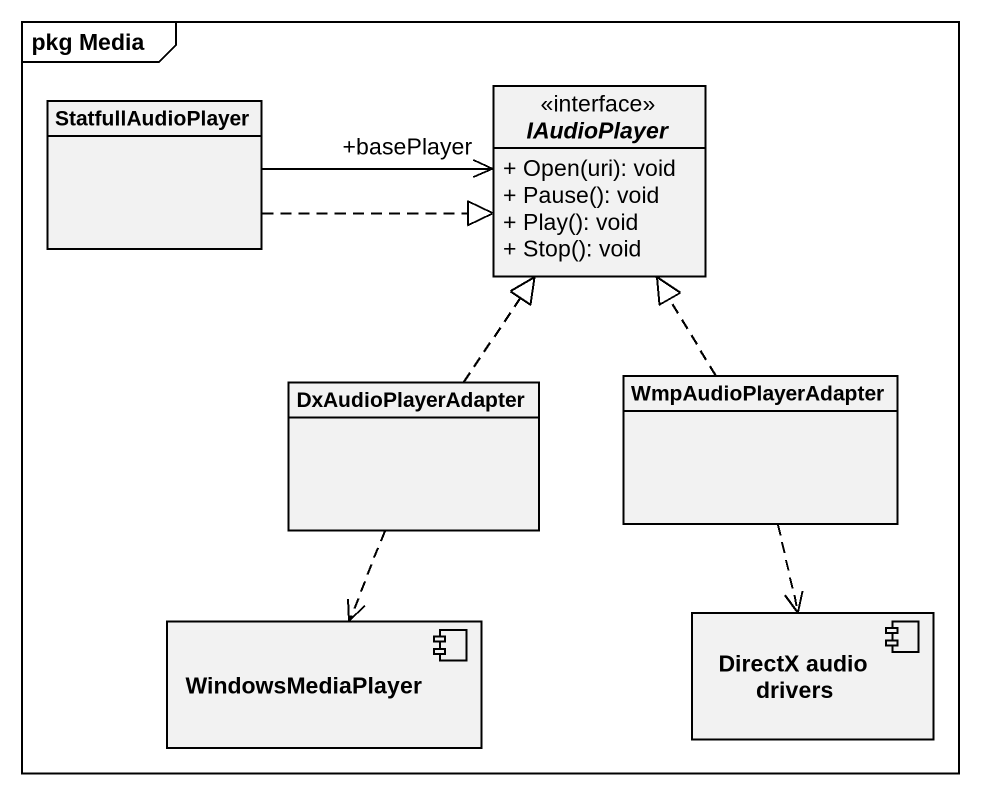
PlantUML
@startuml
mainframe pkg Media
allowmixing
hide circle
hide empty members
skinparam classAttributeIconSize 0
interface IAudioPlayer <<interface>> {
  + Open(uri): void
  + Pause(): void
  + Play(): void
  + Stop(): void
}
class StatfullAudioPlayer
class DxAudioPlayerAdapter
class WmpAudioPlayerAdapter
component WindowsMediaPlayer
component "DirectX audio drivers" as DirectX_audio_drivers
StatfullAudioPlayer .right.|> IAudioPlayer
StatfullAudioPlayer -right-> "+basePlayer" IAudioPlayer
DxAudioPlayerAdapter .up.|> IAudioPlayer
DxAudioPlayerAdapter ..> WindowsMediaPlayer
WmpAudioPlayerAdapter .up.|> IAudioPlayer
WmpAudioPlayerAdapter ..> DirectX_audio_drivers
@enduml
